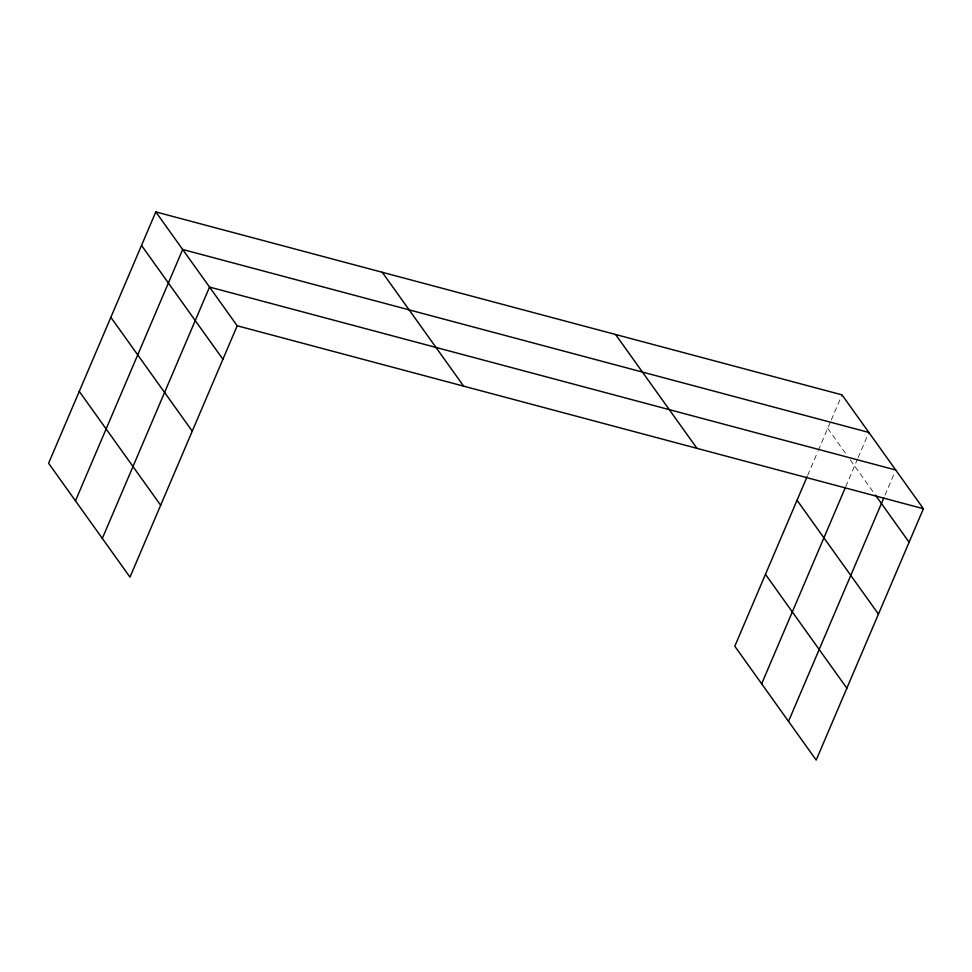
<?xml version="1.0" encoding="UTF-8"?>
<svg xmlns="http://www.w3.org/2000/svg" width="972" height="972" viewBox="0 0 972 972"><rect width="100%" height="100%" fill="white"/><g stroke="black" fill="none" stroke-linecap="round" stroke-linejoin="round"><path stroke-width="0.73" stroke-dasharray="4.86 3.65" d="M807.659 475.381L817.695 451.871M818.278 450.486L830.696 421.386M831.291 419.989L842.007 394.863M845.725 486.68L857.547 458.966M858.142 457.569L868.871 432.443M885.006 495.137L894.532 472.805M827.719 428.373L845.907 453.827M850.245 459.878L874.508 493.825"/><path stroke-width="1.46" d="M155.812 211.908L48.6 463.28L129.993 577.137L237.204 325.778L155.812 211.908L842.007 394.863L923.4 508.721L816.188 760.092L734.796 646.222L807.076 476.754M75.464 500.847L182.675 249.488L868.871 432.443M102.315 538.427L209.539 287.056L895.722 470.011M761.647 683.802L845.142 488.066M788.511 721.37L883.815 497.931M237.204 325.778L923.4 508.721M875.371 495.027L909.112 542.23M797.052 500.264L878.445 614.122M615.568 334.49L696.96 448.347M765.45 574.331L846.855 688.2M382.263 272.281L463.656 386.151M141.523 245.418L222.916 359.276M110.857 317.309L192.249 431.167M79.267 391.388L160.659 505.246"/></g></svg>
